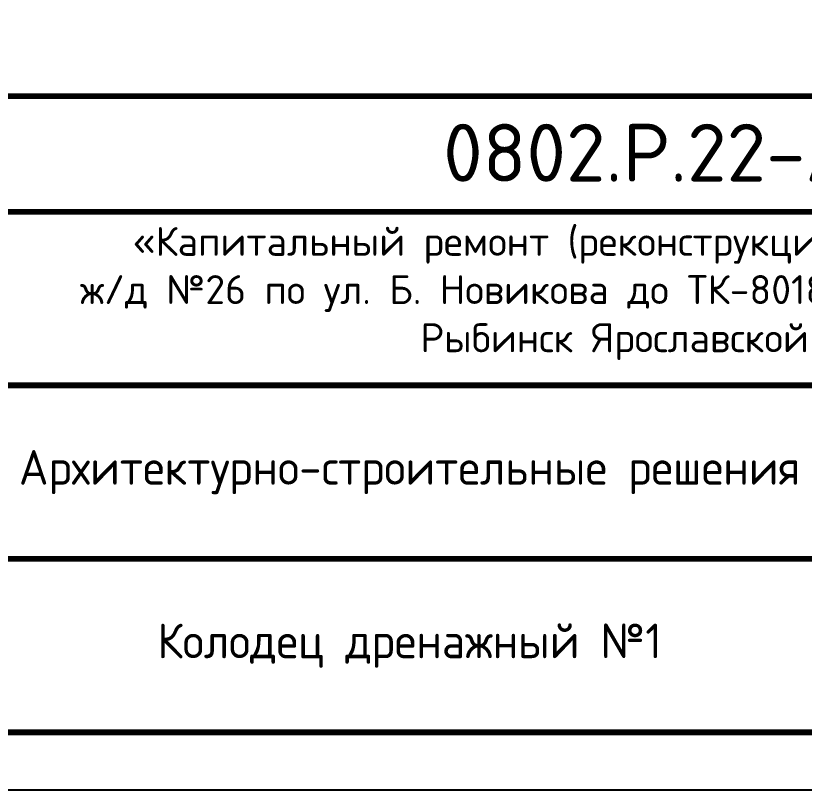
# Model space of a CAD drawing. Header units: millimetres. Extents: x 1601 to 14530, y 1157 to 12625.
# Drawn here: x 10431.3 to 10499.5, y 2825.6 to 2892.5 of the extents above; entities that cross this region are included whole.
import ezdxf

# ---------------------------------------------------------------- set-up
doc = ezdxf.new("R2010")
doc.units = ezdxf.units.MM
doc.layers.add('Размерный', color=4, linetype='Continuous', lineweight=30)
doc.styles.add('-ISOCPEUR-', font='isocpeur.TTF')
doc.styles.add('GOST', font='GOST Common.ttf')
doc.dimstyles.new('М 1 к 20', dxfattribs={"dimtxt": 3.5, "dimasz": 3, "dimexe": 1.25, "dimexo": 0, "dimtad": 1, "dimdec": 0, "dimlfac": 20, "dimzin": 0, "dimdsep": 46, "dimtxsty": 'GOST', "dimblk": 'OBLIQUE', "dimcen": 5, "dimadec": 8, "dimazin": 0, "dimtfac": 1, "dimtdec": 0, "dimtmove": 0, "dimatfit": 3, "dimldrblk": 'NONE', "dimfxl": 1.25, "dimtolj": 1, "dimtzin": 0, "dimlwd": 20, "dimlwe": 20, "dimarcsym": 1})

# ---------------------------------------------------------------- blocks, each defined once
blk = doc.blocks.new('_Oblique')
at = {"color": 0, "linetype": 'ByBlock', "lineweight": -2}
blk.add_line((-0.5, -0.5), (0.5, 0.5), dxfattribs=at)
blk = doc.blocks.new('*D184')
at = {"color": 0, "lineweight": 20, "transparency": 16777216}
for p in [(10466.957, 2971.092), (10516.023, 2885.235)]:
    blk.add_line(p, (10504.17, 2905.976), dxfattribs=at)
at = {"layer": 'Defpoints', "color": 0, "transparency": 16777216}
for p in [(10466.957, 2971.092), (10504.17, 2905.976)]:
    blk.add_point(p, dxfattribs=at)
at = {"color": 0, "lineweight": 20, "transparency": 16777216, "xscale": 3, "yscale": 3, "zscale": 3}
for p, rotation in [((10466.957, 2971.092), 299.7473686392567), ((10504.17, 2905.976), 119.7473686392567)]:
    blk.add_blockref('_Oblique', p, dxfattribs=dict(at, rotation=rotation))
at = {"color": 0, "transparency": 16777216, "insert": (10514.736, 2892.274), "char_height": 3.5, "attachment_point": 5, "rotation": 299.74737, "style": '-ISOCPEUR-'}
blk.add_mtext('\\A1;∅1500', dxfattribs=at)
blk = doc.blocks.new('_None')

msp = doc.modelspace()

# ---------------------------------------------------------------- linework, layer by layer
msp.add_lwpolyline([(9961.3843, 3245.5891), (10555.3843, 3245.5891), (10555.3843, 2825.5891), (9961.3843, 2825.5891)], close=True)
at = {"const_width": 0.5}
msp.add_lwpolyline([(9981.3843, 3240.5891), (10550.3843, 3240.5891), (10550.3843, 2830.5891), (9981.3843, 2830.5891)], close=True, dxfattribs=at)
for points in [[(10365.3843, 2830.5891), (10365.3843, 2885.5891), (10550.3843, 2885.5891)], [(10430.3843, 2875.5891), (10550.3843, 2875.5891)], [(10365.3843, 2860.5891), (10550.3843, 2860.5891)], [(10430.3843, 2845.5891), (10550.3843, 2845.5891)]]:
    msp.add_lwpolyline(points, dxfattribs=at)

# ---------------------------------------------------------------- texts
for s, insert, char_height, width, attachment_point, style in [('\\pi5.49715;{\\C7;«Капитальный ремонт (реконструкция) тепловых сетей от УП у \\P\\pi0.95192;ж/д №26 по ул. Б. Новикова до ТК-8018 ул. Расплетина, д 7 в ГО г. \\P\\pi30.38942;Рыбинск Ярославской области».}', (10435.934, 2874.2859), 2.5, 110.528844, 1, '-ISOCPEUR-'), ('Архитектурно-строительные решения', (10465.3843, 2853.0891), 3, 70, 5, 'GOST'), ('Колодец дренажный №1', (10465.3843, 2838.0891), 3, 70, 5, 'GOST')]:
    msp.add_mtext(s, dxfattribs=dict(insert=insert, char_height=char_height, width=width, attachment_point=attachment_point, style=style))
at = {"layer": 'Размерный', "color": 7, "lineweight": 30, "insert": (10392.7847, 2883.1993), "char_height": 5, "width": 185, "attachment_point": 1, "style": '-ISOCPEUR-'}
msp.add_mtext('\\pi65.5,l10;0802.Р.22-АС.4', dxfattribs=at)

# ---------------------------------------------------------------- dimensions: what is measured, and where the dimension line sits
dim = msp.add_diameter_dim_2p(p1=(10466.9565, 2971.0921), p2=(10504.1698, 2905.9755), dimstyle='М 1 к 20', override={"dimtxsty": '-ISOCPEUR-'})
dim.commit()
dim.dimension.update_dxf_attribs({"geometry": '*D184', "text_midpoint": (10512.6735, 2891.0955), "dimtype": 163})

doc.saveas('drawing.dxf')
